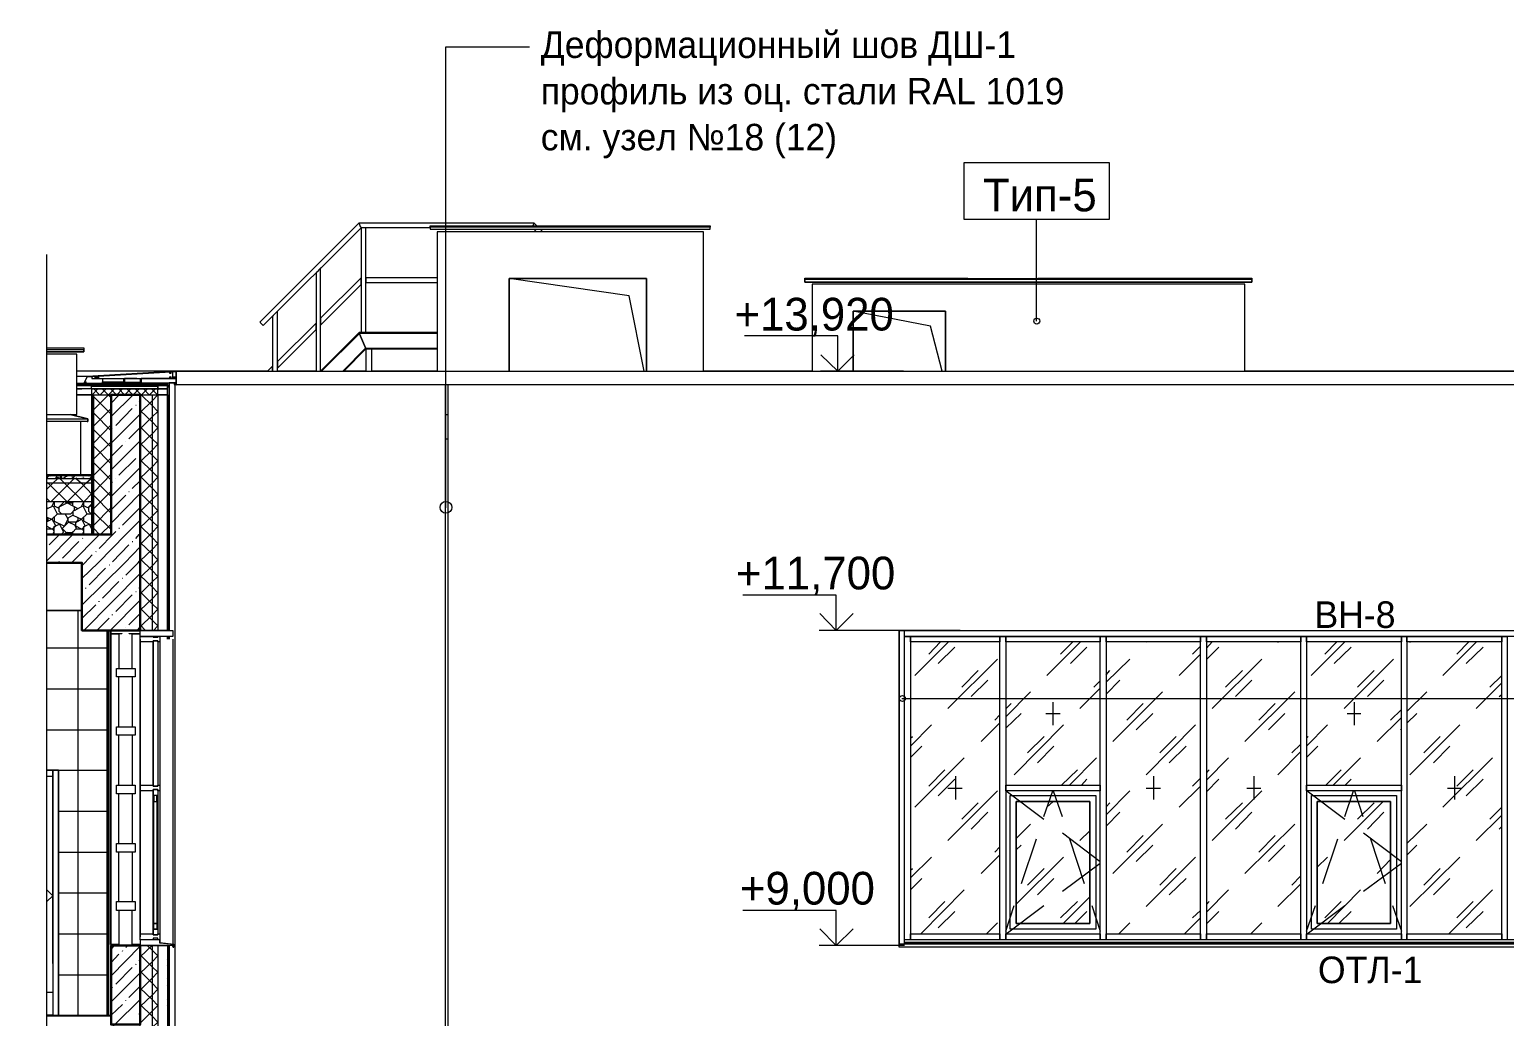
# Model space of a CAD drawing. Header units: millimetres. Extents: x 2294 to 908349, y -83289 to 219220.
# Drawn here: x 318957 to 332009, y 197 to 8930 of the extents above; entities that cross this region are included whole.
import ezdxf

# ---------------------------------------------------------------- set-up
doc = ezdxf.new("R2010")
doc.units = ezdxf.units.MM
doc.layers.add('PDF _Геометрия', color=7, linetype='Continuous')
doc.layers.add('PDF _Текст', color=7, linetype='Continuous')

msp = doc.modelspace()

# ---------------------------------------------------------------- linework, layer by layer
at = {"layer": 'PDF _Геометрия', "lineweight": 9}
for points in [[(322642.4, 4697.3), (322642.4, 8776), (323381.2, 8776)], [(322502.6, 7176), (321890.5, 7176), (321890.5, 7180.4), (321886.2, 7184.8), (321877.4, 7211), (321873, 7215.4), (321873, 7219.7), (320994.4, 6341.1), (320998.7, 6341.1), (320998.7, 6336.7), (321003.1, 6332.3), (321020.6, 6314.8)], [(321003.1, 6332.3), (321020.6, 6314.8), (321025, 6310.5), (321890.5, 7176), (321890.5, 7180.4), (321886.2, 7184.8), (321877.4, 7211), (321873, 7215.4), (321873, 7219.7), (323420.6, 7219.7), (323446.8, 7193.5)], [(322502.6, 7180.4), (322502.6, 7162.9), (324981.2, 7162.9), (324981.2, 7180.4)], [(327866.5, 6349.8), (327866.5, 7250.3)], [(321934.2, 6249.3), (321934.2, 7176), (321929.9, 7176), (321925.5, 7176), (321899.3, 7176), (321894.9, 7176), (321890.5, 7176), (321890.5, 6249.3)], [(332098.2, 5908.3), (329711.3, 5908.3), (329711.3, 6677.7), (325881.8, 6677.7), (325881.8, 5908.3), (324920, 5908.3), (324920, 7141.1), (322563.8, 7141.1), (322563.8, 5908.3), (321986.7, 5908.3), (321986.7, 6100.6), (321982.3, 6100.6), (321978, 6100.6), (321943, 6100.6)], [(322502.6, 7171.7), (322502.6, 7162.9), (324981.2, 7162.9), (324981.2, 7171.7)], [(323420.6, 7162.9), (323442.4, 7141.1)], [(323499.3, 7141.1), (323477.4, 7162.9)], [(319110.2, -9685.1), (319110.2, -1527.8), (318957.2, -1449.1), (319267.6, -1296.1), (319110.2, -1217.4), (319110.2, 6940)], [(322563.8, 6240.5), (321877.4, 6240.5), (321877.4, 6244.9), (321873, 6244.9), (321873, 6249.3), (321532.1, 5908.3), (321532.1, 6817.6), (321527.7, 6817.6), (321527.7, 6813.2), (321523.3, 6808.8), (321501.5, 6787), (321497.1, 6782.6), (321492.7, 6778.2), (321492.7, 5908.3), (321151.7, 5908.3), (321151.7, 6437.2), (321147.4, 6432.9), (321143, 6428.5), (321116.8, 6402.3), (321112.4, 6397.9), (321108, 6393.5), (321108, 5908.3), (321108, 5938.9), (321108, 5943.2), (321108, 5947.6), (321108, 5952), (321064.3, 5908.3), (319376.9, 5908.3)], [(322563.8, 6734.5), (321934.2, 6734.5), (321934.2, 6730.1), (321934.2, 6725.8), (321934.2, 6699.5), (321934.2, 6695.2), (321934.2, 6690.8), (322563.8, 6690.8)], [(324395.4, 5908.3), (324264.3, 6572.7), (323202, 6725.8)], [(329772.5, 6717), (329772.5, 6695.2), (325816.2, 6695.2), (325816.2, 6717)], [(325816.2, 6708.3), (325816.2, 6695.2), (329772.5, 6695.2), (329772.5, 6708.3)], [(327258.8, 6725.8), (327879.6, 6725.8)], [(327031.5, 5908.3), (326931, 6306.1), (326244.6, 6437.2)], [(321733.2, 5908.3), (321728.8, 5908.3), (321929.9, 6109.4), (321929.9, 6113.7), (321877.4, 6236.1), (321877.4, 6240.5), (321540.8, 5908.3), (321536.4, 5908.3)], [(322563.8, 6249.3), (321873, 6249.3), (321873, 6244.9), (321877.4, 6244.9), (321877.4, 6240.5), (321877.4, 6236.1), (321929.9, 6113.7), (321929.9, 6109.4), (321934.2, 6105), (322563.8, 6105)], [(321873, 6249.3), (322563.8, 6249.3), (321873, 6249.3)], [(321925.5, 6249.3), (321899.3, 6249.3)], [(326690.5, 5908.3), (326555, 5908.3), (326109.1, 5908.3), (326109.1, 6218.7), (325282.9, 6218.7)], [(319110.2, 6113.7), (319438.1, 6113.7), (319438.1, 6096.2), (319110.2, 6096.2)], [(319438.1, 6096.2), (319438.1, 6078.8), (319110.2, 6078.8), (319438.1, 6078.8), (319438.1, 6091.9)], [(319110.2, 5523.6), (319376.9, 5523.6), (319376.9, 6056.9), (319110.2, 6056.9)], [(321978, 6100.6), (321943, 6100.6), (321938.6, 6100.6), (321934.2, 6100.6), (321934.2, 5908.3), (321737.5, 5908.3), (321934.2, 6105), (321929.9, 6105), (321929.9, 6109.4), (322563.8, 6109.4)], [(321934.2, 6105), (321934.2, 6105)], [(319604.2, 5868.9), (320225, 5903.9), (320255.6, 5908.3), (372229.2, 5908.3), (372229.2, 5785.9), (320255.6, 5785.9), (320255.6, 5908.3)], [(320225, 5903.9), (320255.6, 5903.9), (320255.6, 5785.9), (320238.1, 5794.6), (320255.6, 5794.6)], [(326266.5, 5908.3), (325956.1, 5908.3)], [(319468.7, 5860.2), (319376.9, 5860.2)], [(319451.2, 5799), (319376.9, 5799)], [(319376.9, 5794.6), (320176.9, 5794.6), (319604.2, 5794.6)], [(320176.9, 5790.2), (319376.9, 5790.2)], [(320176.9, 5785.9), (319376.9, 5785.9)], [(320093.8, 5772.7), (320093.8, 5777.1), (320093.8, 5781.5), (320093.8, 5750.9), (319503.7, 5750.9), (319376.9, 5750.9), (319420.6, 5750.9)], [(319376.9, 5781.5), (320176.9, 5781.5), (320093.8, 5781.5), (319503.7, 5781.5), (319503.7, 5777.1), (319503.7, 5772.7), (319503.7, 5750.9)], [(319512.4, 5698.4), (319512.4, 4461.3), (319508, 4461.3), (319508, 5698.4), (319376.9, 5698.4), (319508, 5698.4), (320093.8, 5698.4), (320093.8, 5750.9), (320093.8, 5742.1)], [(319604.2, 5807.7), (319604.2, 5794.6), (319604.2, 5799), (319455.6, 5799)], [(319508, 5860.2), (319486.2, 5860.2)], [(320093.8, 5777.1), (319503.7, 5777.1)], [(319508, 5698.4), (319508, 5750.9), (320093.8, 5750.9), (320176.9, 5750.9), (320093.8, 5750.9), (320093.8, 5772.7), (319503.7, 5772.7)], [(319604.2, 5842.7), (319604.2, 5799)], [(319792.2, 5807.7), (319604.2, 5807.7), (319604.2, 5812.1), (319792.2, 5812.1)], [(320225, 5842.7), (320255.6, 5842.7), (319945.2, 5842.7), (319945.2, 5803.4), (319792.2, 5803.4), (319792.2, 5842.7)], [(319905.8, 5842.7), (319796.5, 5842.7), (319796.5, 5807.7)], [(319940.8, 5807.7), (319796.5, 5807.7), (319940.8, 5807.7)], [(319940.8, 5807.7), (319940.8, 5842.7)], [(319945.2, 5803.4), (320194.4, 5803.4), (320194.4, 3613.2), (320194.4, 5803.4), (320246.8, 5803.4), (320246.8, 5794.6)], [(320255.6, 5803.4), (320194.4, 5803.4)], [(320198.7, 5855.8), (320207.5, 5855.8)], [(320225, 5855.8), (320255.6, 5855.8)], [(357304.7, 5785.9), (357304.7, -8417.4), (372238, -8417.4), (372238, 5785.9), (372238, -8417.4), (372259.8, -8417.4), (320225, -8417.4), (322638.1, -8417.4), (322638.1, 5785.9)], [(320255.6, 5785.9), (320238.1, 5790.2)], [(320246.8, -8469.8), (320246.8, 5790.2)], [(322659.9, 5785.9), (322659.9, -8417.4), (357282.8, -8417.4), (357282.8, 5785.9)], [(319508, 4461.3), (319508, 5698.4), (319512.4, 5698.4), (319525.5, 5698.4), (319678.5, 5698.4), (319678.5, 4461.3), (319525.5, 4461.3), (319512.4, 4461.3)], [(319525.5, 4461.3), (319525.5, 5698.4)], [(320225, 832.9), (320225, 824.1), (319936.4, 824.1), (319678.5, 824.1), (319678.5, 3613.2), (319936.4, 3613.2), (319936.4, 5698.4), (320041.4, 5698.4), (320093.8, 5698.4), (320176.9, 5698.4), (320176.9, 3613.2), (320093.8, 3613.2), (320041.4, 3613.2), (319936.4, 3613.2)], [(320041.4, 5698.4), (320041.4, 3613.2)], [(320176.9, 5698.4), (320093.8, 5698.4), (320093.8, 3613.2)], [(319468.7, 5462.4), (319473.1, 5462.4), (319473.1, 5484.2), (319315.7, 5523.6), (319473.1, 5484.2), (319473.1, 5462.4), (319110.2, 5462.4)], [(319110.2, 5484.2), (319473.1, 5484.2)], [(322638.1, 5523.6), (322659.9, 5523.6)], [(319411.8, 4990.2), (319411.8, 5462.4)], [(322638.1, 5309.4), (322659.9, 5309.4)], [(319110.2, 4461.3), (319512.4, 4461.3), (319512.4, 4749.8), (319512.4, 4915.9), (319512.4, 4955.3), (319512.4, 4981.5), (319512.4, 4985.9), (319512.4, 4990.2), (319110.2, 4990.2)], [(319508, 4461.3), (319508, 4461.3)], [(319385.6, 3788.1), (319110.2, 3788.1), (319420.6, 3788.1), (319420.6, 4212.1), (319420.6, 3788.1), (319385.6, 3788.1), (319385.6, 207.7)], [(327193.3, 3613.2), (326485.1, 3613.2), (326096, 3613.2), (326096, 3923.6), (325269.8, 3923.6)], [(319643.5, 3613.2), (319643.5, 824.1), (319643.5, 207.7), (319643.5, 3613.2), (319656.7, 3613.2), (319656.7, 824.1), (319656.7, 207.7), (319652.3, 207.7), (319643.5, 207.7)], [(319678.5, 3587), (319674.1, 3587), (319774.7, 3587), (319774.7, 3582.6), (319674.1, 3582.6), (319674.1, 3587), (319674.1, 3613.2)], [(319748.5, 1134.5), (319748.5, 832.9), (319674.1, 832.9), (319674.1, 3582.6), (319748.5, 3582.6), (319748.5, 3276.6)], [(319866.5, 3276.6), (319866.5, 3582.6), (319936.4, 3582.6), (319840.3, 3582.6), (319840.3, 3587), (319936.4, 3587)], [(320111.3, 3534.5), (320111.3, 2218.7), (320111.3, 876.6), (320093.8, 876.6), (320050.1, 876.6), (319936.4, 876.6), (319936.4, 2218.7), (319936.4, 3534.5), (319936.4, 2218.7), (319936.4, 902.8)], [(320194.4, 3560.7), (320194.4, 3534.5)], [(320225, 3534.5), (320225, 2218.7), (320225, 902.8), (320225, 837.2)], [(326253.4, 3613.2), (325943, 3613.2)], [(326699.3, 837.2), (326699.3, 902.8), (326699.3, 2218.7), (326699.3, 3560.7), (326751.7, 3560.7), (326751.7, 2218.7), (326751.7, 876.6), (326699.3, 876.6), (326699.3, 2218.7), (326699.3, 3534.5), (326699.3, 3613.2), (326651.2, 3613.2), (326651.2, 3534.5), (326651.2, 2218.7), (326651.2, 902.8), (326651.2, 824.1)], [(326651.2, 832.9), (326651.2, 3613.2), (334703.6, 3613.2), (334703.6, 832.9)], [(320050.1, 3512.6), (320050.1, 2244.9)], [(320093.8, 3512.6), (320093.8, 2244.9)], [(326791.1, 3215.4), (327088.3, 3512.6)], [(326913.5, 3403.4), (327018.4, 3512.6)], [(326996.5, 3320.3), (327145.2, 3464.6)], [(327669.8, 3508.3), (327669.8, 3512.6)], [(327958.3, 3215.4), (328255.5, 3512.6)], [(328080.7, 3403.4), (328190, 3512.6)], [(328168.1, 3320.3), (328312.4, 3464.6)], [(328837, 3508.3), (328841.3, 3512.6)], [(329129.9, 3215.4), (329317.8, 3403.4)], [(329247.9, 3403.4), (329317.8, 3473.3)], [(329370.3, 3455.8), (329422.8, 3512.6)], [(329370.3, 3355.3), (329479.6, 3464.6)], [(330004.2, 3508.3), (330008.5, 3512.6)], [(330297.1, 3215.4), (330594.3, 3512.6)], [(330419.5, 3403.4), (330524.4, 3512.6)], [(330502.5, 3320.3), (330651.2, 3464.6)], [(331171.4, 3508.3), (331175.8, 3512.6)], [(331464.3, 3215.4), (331761.5, 3512.6)], [(331586.7, 3403.4), (331691.6, 3512.6)], [(331669.7, 3320.3), (331818.4, 3464.6)], [(327084, 2922.5), (327521.1, 3359.6)], [(328482.9, 3154.2), (328692.7, 3359.6)], [(329422.8, 2922.5), (329859.9, 3359.6)], [(330590, 2922.5), (331027.1, 3359.6)], [(319748.5, 2760.7), (319748.5, 3202.3)], [(319866.5, 3202.3), (319866.5, 2760.7)], [(327206.4, 3110.5), (327350.6, 3259.1)], [(327289.4, 3027.4), (327438.1, 3171.7)], [(328373.6, 3110.5), (328430.4, 3167.3)], [(328482.9, 3219.8), (328517.8, 3259.1)], [(328482.9, 3049.3), (328605.3, 3171.7)], [(329540.8, 3110.5), (329689.4, 3259.1)], [(329628.2, 3027.4), (329772.5, 3171.7)], [(330708, 3110.5), (330856.6, 3259.1)], [(330795.4, 3027.4), (330939.7, 3171.7)], [(331757.2, 2922.5), (331984.5, 3149.8)], [(331879.6, 3110.5), (331984.5, 3215.4)], [(326677.4, 3009.9), (334834.8, 3009.9)], [(327595.4, 2848.2), (327814, 3071.1)], [(328251.2, 2922.5), (328430.4, 3101.7)], [(328544.1, 2629.6), (328981.2, 3071.1)], [(329711.3, 2629.6), (330152.8, 3071.1)], [(331145.2, 2896.3), (331320, 3071.1)], [(331962.6, 3027.4), (331984.5, 3044.9)], [(327595.4, 2918.1), (327643.5, 2966.2)], [(327595.4, 2747.6), (327731, 2878.8)], [(327949.5, 2878.8), (328076.3, 2878.8)], [(328010.7, 2979.3), (328010.7, 2773.8)], [(328666.5, 2817.6), (328810.7, 2966.2)], [(328749.5, 2734.5), (328898.2, 2878.8)], [(329833.7, 2817.6), (329977.9, 2966.2)], [(329921.1, 2734.5), (330065.4, 2878.8)], [(330616.2, 2878.8), (330738.6, 2878.8)], [(330677.4, 2979.3), (330677.4, 2773.8)], [(331000.9, 2817.6), (331097.1, 2913.7)], [(331145.2, 2791.3), (331232.6, 2878.8)], [(326751.7, 2590.2), (326939.7, 2778.2)], [(327376.9, 2629.6), (327543, 2795.7)], [(327499.3, 2817.6), (327543, 2865.7)], [(327669.8, 2336.7), (328106.9, 2778.2)], [(328837, 2336.7), (329274.1, 2778.2)], [(330257.7, 2590.2), (330441.3, 2778.2)], [(330882.9, 2629.6), (331097.1, 2843.8)], [(331088.3, 2734.5), (331097.1, 2743.2)], [(331171.4, 2336.7), (331612.9, 2778.2)], [(319748.5, 2244.9), (319748.5, 2686.4)], [(319866.5, 2686.4), (319866.5, 2244.9)], [(326751.7, 2660.2), (326769.2, 2673.3)], [(327787.8, 2529), (327936.4, 2673.3)], [(328959.4, 2529), (329103.6, 2673.3)], [(330257.7, 2660.2), (330270.8, 2673.3)], [(331293.8, 2529), (331438, 2673.3)], [(326751.7, 2489.7), (326852.3, 2590.2)], [(326791.1, 2048.2), (327228.2, 2485.3)], [(327875.2, 2441.6), (328019.5, 2590.2)], [(328159.4, 2244.9), (328399.8, 2485.3)], [(329042.4, 2441.6), (329191.1, 2590.2)], [(329370.3, 2288.6), (329567, 2485.3)], [(330004.2, 2336.7), (330205.3, 2542.2)], [(330126.6, 2529), (330205.3, 2607.7)], [(330257.7, 2489.7), (330358.3, 2590.2)], [(330493.8, 2244.9), (330734.2, 2485.3)], [(331381.2, 2441.6), (331525.5, 2590.2)], [(331464.3, 2048.2), (331901.4, 2485.3)], [(319162.7, 666.8), (319162.7, 2323.6), (319162.7, 2376), (319110.2, 2376), (319215.1, 2376), (319215.1, 207.7), (319215.1, 2376), (319162.7, 2376), (319162.7, 207.7)], [(326913.5, 2236.1), (327057.7, 2380.4)], [(328089.4, 2244.9), (328229.3, 2380.4)], [(329370.3, 2354.2), (329396.5, 2380.4)], [(330428.2, 2244.9), (330563.7, 2380.4)], [(331586.7, 2236.1), (331730.9, 2380.4)], [(319110.2, 2323.6), (319162.7, 2323.6)], [(326996.5, 2148.7), (327145.2, 2297.3)], [(327149.5, 2323.6), (327149.5, 2118.1)], [(328264.3, 2244.9), (328312.4, 2297.3)], [(328902.5, 2323.6), (328902.5, 2118.1)], [(329129.9, 2048.2), (329317.8, 2236.1)], [(329247.9, 2236.1), (329317.8, 2306.1)], [(329370.3, 2183.7), (329479.6, 2297.3)], [(329790, 2323.6), (329790, 2118.1)], [(330598.7, 2244.9), (330651.2, 2297.3)], [(331564.8, 2323.6), (331564.8, 2118.1)], [(331669.7, 2148.7), (331818.4, 2297.3)], [(319748.5, 1729), (319748.5, 2166.2)], [(319866.5, 2166.2), (319866.5, 1729)], [(320050.1, 2192.4), (320050.1, 929)], [(320085.1, 2153.1), (320093.8, 2153.1), (320050.1, 2153.1), (320058.8, 2153.1)], [(320093.8, 2192.4), (320093.8, 929)], [(327084, 2218.7), (327210.7, 2218.7)], [(327084, 1755.3), (327521.1, 2192.4)], [(327599.8, 2192.4), (327932, 1943.3)], [(327932, 1965.1), (328010.7, 2192.4)], [(327958.3, 2048.2), (328015.1, 2100.6)], [(328015.1, 2192.4), (328093.8, 1965.1)], [(328482.9, 1982.6), (328692.7, 2192.4)], [(328837, 2218.7), (328963.7, 2218.7)], [(329422.8, 1755.3), (329859.9, 2192.4)], [(329728.8, 2218.7), (329851.2, 2218.7)], [(330262.1, 2192.4), (330594.3, 1943.3)], [(330590, 1755.3), (330935.3, 2100.6)], [(330594.3, 1965.1), (330673, 2192.4)], [(330681.8, 2192.4), (330756.1, 1965.1)], [(331503.6, 2218.7), (331626, 2218.7)], [(327206.4, 1943.3), (327350.6, 2087.5)], [(327289.4, 1855.8), (327438.1, 2004.5)], [(328482.9, 2052.5), (328517.8, 2087.5)], [(328482.9, 1882), (328605.3, 2004.5)], [(329540.8, 1943.3), (329689.4, 2087.5)], [(329628.2, 1855.8), (329772.5, 2004.5)], [(330708, 1943.3), (330856.6, 2087.5)], [(330795.4, 1855.8), (330939.7, 2004.5)], [(331757.2, 1755.3), (331984.5, 1978.2)], [(331879.6, 1943.3), (331984.5, 2048.2)], [(327687.2, 1772.8), (327814, 1899.5)], [(328251.2, 1755.3), (328338.6, 1838.3)], [(328544.1, 1462.4), (328981.2, 1899.5)], [(329711.3, 1462.4), (330152.8, 1899.5)], [(331145.2, 1729), (331320, 1899.5)], [(331962.6, 1855.8), (331984.5, 1877.7)], [(327499.3, 1650.4), (327543, 1698.4)], [(327687.2, 1672.2), (327731, 1711.6)], [(327735.3, 1374.9), (327866.5, 1768.4)], [(328098.2, 1820.8), (328430.4, 1567.3)], [(328159.4, 1768.4), (328290.5, 1374.9)], [(328666.5, 1650.4), (328810.7, 1799)], [(328749.5, 1567.3), (328898.2, 1711.6)], [(329833.7, 1650.4), (329977.9, 1799)], [(329921.1, 1567.3), (330065.4, 1711.6)], [(330402, 1374.9), (330533.1, 1768.4)], [(330760.5, 1820.8), (331097.1, 1567.3)], [(330821.7, 1768.4), (330952.8, 1374.9)], [(331145.2, 1624.1), (331232.6, 1711.6)], [(319748.5, 1213.2), (319748.5, 1650.4)], [(319866.5, 1650.4), (319866.5, 1213.2)], [(326751.7, 1423), (326939.7, 1606.6)], [(327376.9, 1462.4), (327543, 1628.5)], [(327687.2, 1191.3), (328106.9, 1606.6)], [(328837, 1169.5), (329274.1, 1606.6)], [(330349.5, 1519.2), (330441.3, 1606.6)], [(330882.9, 1462.4), (331000.9, 1584.8)], [(331171.4, 1169.5), (331612.9, 1606.6)], [(326751.7, 1493), (326769.2, 1506.1)], [(327787.8, 1357.5), (327936.4, 1506.1)], [(328098.2, 1305), (328430.4, 1554.2)], [(328959.4, 1357.5), (329103.6, 1506.1)], [(330126.6, 1357.5), (330205.3, 1440.5)], [(330760.5, 1305), (331097.1, 1554.2)], [(331293.8, 1357.5), (331438, 1506.1)], [(319110.2, 1318.1), (319162.7, 1265.7), (319110.2, 1213.2)], [(326751.7, 1318.1), (326852.3, 1418.7)], [(326843.5, 929), (327228.2, 1318.1)], [(327875.2, 1274.4), (328019.5, 1418.7)], [(329042.4, 1274.4), (329191.1, 1418.7)], [(329370.3, 1121.4), (329567, 1318.1)], [(330004.2, 1169.5), (330205.3, 1370.6)], [(330349.5, 1414.3), (330358.3, 1418.7)], [(330441.3, 1020.8), (330734.2, 1318.1)], [(331381.2, 1274.4), (331525.5, 1418.7)], [(331516.7, 929), (331901.4, 1318.1)], [(326913.5, 1068.9), (327057.7, 1213.2)], [(327595.4, 950.9), (327669.8, 1178.2)], [(327599.8, 929), (327932, 1178.2)], [(328080.7, 1068.9), (328229.3, 1213.2)], [(328102.5, 1020.8), (328338.6, 1256.9)], [(328356.1, 1178.2), (328430.4, 950.9)], [(329370.3, 1187), (329396.5, 1213.2)], [(330257.7, 950.9), (330336.4, 1178.2)], [(330262.1, 929), (330594.3, 1178.2)], [(330419.5, 1068.9), (330563.7, 1213.2)], [(331018.4, 1178.2), (331097.1, 950.9)], [(331586.7, 1068.9), (331730.9, 1213.2)], [(319936.4, 832.9), (319866.5, 832.9), (319866.5, 1134.5)], [(326699.3, 824.1), (326485.1, 824.1), (326096, 824.1), (326096, 1134.5), (325269.8, 1134.5)], [(326996.5, 981.5), (327145.2, 1125.8)], [(328207.5, 1020.8), (328312.4, 1125.8)], [(329177.9, 929), (329317.8, 1068.9)], [(329247.9, 1068.9), (329317.8, 1134.5)], [(329370.3, 1016.5), (329479.6, 1125.8)], [(330541.9, 1020.8), (330651.2, 1125.8)], [(331669.7, 981.5), (331818.4, 1125.8)], [(320058.8, 968.4), (320050.1, 968.4), (320093.8, 968.4), (320085.1, 968.4)], [(327424.9, 929), (327521.1, 1025.2)], [(328596.5, 929), (328692.7, 1025.2)], [(329763.7, 929), (329859.9, 1025.2)], [(319652.3, 824.1), (319643.5, 824.1), (319656.7, 824.1), (319652.3, 824.1), (319652.3, 207.7)], [(319936.4, -8054.5), (319936.4, -5060), (319936.4, -3512.5), (319678.5, -3512.5), (319678.5, -723.4), (319936.4, -723.4), (319936.4, 824.1), (320041.4, 824.1), (320093.8, 824.1), (320176.9, 824.1), (320176.9, -723.4), (320194.4, -723.4), (320194.4, 824.1), (320176.9, 824.1), (320176.9, -723.4), (320093.8, -723.4), (320041.4, -723.4), (319936.4, -723.4)], [(319936.4, 876.6), (319936.4, 824.1)], [(320041.4, 824.1), (320041.4, -723.4)], [(320093.8, 824.1), (320093.8, -723.4)], [(326253.4, 824.1), (325943, 824.1)], [(334703.6, 841.6), (334703.6, 837.2), (326651.2, 837.2), (326651.2, 841.6)], [(334703.6, 837.2), (334703.6, 811), (326651.2, 811), (326651.2, 837.2)], [(326651.2, 811), (326651.2, 819.8)], [(334651.2, 876.6), (326699.3, 876.6)], [(334651.2, 850.4), (326699.3, 850.4), (334651.2, 850.4)], [(334651.2, 850.4), (326699.3, 850.4)], [(319110.2, 413.2), (319162.7, 413.2), (319162.7, 207.7), (319110.2, 207.7), (319162.7, 207.7), (319110.2, 207.7), (319678.5, 207.7), (319678.5, 199), (319678.5, 190.2), (319678.5, 129)], [(319678.5, 199), (319110.2, 199)]]:
    msp.add_lwpolyline(points, dxfattribs=at)
for points in [[(327228.2, 7753.1), (328509.1, 7753.1), (328509.1, 7250.3), (327228.2, 7250.3)], [(324981.2, 7180.4), (322502.6, 7180.4), (322502.6, 7193.5), (324981.2, 7193.5)], [(323420.6, 7219.7), (323420.6, 7215.4), (323420.6, 7211), (323411.8, 7193.5), (323420.6, 7211), (323420.6, 7215.4)], [(321890.5, 6673.3), (321890.5, 6677.7), (321890.5, 6682), (321890.5, 6686.4), (321890.5, 6721.4), (321890.5, 6725.8), (321890.5, 6730.1), (321890.5, 6734.5), (321532.1, 6376), (321532.1, 6371.7), (321532.1, 6367.3), (321532.1, 6362.9), (321532.1, 6327.9), (321532.1, 6323.6), (321532.1, 6319.2), (321532.1, 6314.8)], [(323202, 6725.8), (323202, 5908.3), (323202, 6725.8), (324417.3, 6725.8), (324417.3, 5908.3), (324417.3, 6725.8)], [(325816.2, 6717), (325816.2, 6730.1), (327258.8, 6730.1), (327258.8, 6725.8), (327879.6, 6725.8), (327879.6, 6730.1), (329772.5, 6730.1), (329772.5, 6717)], [(326244.6, 6437.2), (326244.6, 5908.3), (326244.6, 6437.2), (327062.1, 6437.2), (327062.1, 5908.3), (327062.1, 6437.2)], [(321492.7, 6275.5), (321492.7, 6279.9), (321492.7, 6284.2), (321492.7, 6288.6), (321492.7, 6323.6), (321492.7, 6327.9), (321492.7, 6332.3), (321151.7, 5991.3), (321151.7, 5987), (321151.7, 5982.6), (321151.7, 5947.6), (321151.7, 5943.2), (321151.7, 5938.9), (321151.7, 5934.5)], [(319508, 5860.2), (319508, 5842.7), (320225, 5842.7), (320225, 5903.9)], [(320198.7, 5890.8), (320198.7, 5895.2), (320203.1, 5895.2), (320207.5, 5895.2), (320207.5, 5890.8), (320207.5, 5886.4), (320203.1, 5886.4), (320198.7, 5886.4)], [(319538.6, 5851.4), (319538.6, 5855.8), (319543, 5855.8), (319547.4, 5855.8), (319547.4, 5851.4), (319551.7, 5851.4), (319547.4, 5851.4), (319547.4, 5847.1), (319543, 5847.1), (319538.6, 5847.1)], [(319560.5, 5851.4), (319560.5, 5855.8), (319564.9, 5855.8), (319569.2, 5855.8), (319569.2, 5851.4), (319569.2, 5847.1), (319564.9, 5847.1), (319560.5, 5847.1)], [(320176.9, 3613.2), (320176.9, 5803.4), (320194.4, 5803.4), (320194.4, 3613.2)], [(320198.7, 5851.4), (320198.7, 5855.8), (320203.1, 5855.8), (320203.1, 5860.2), (320207.5, 5855.8), (320207.5, 5851.4), (320207.5, 5847.1), (320203.1, 5847.1)], [(320176.9, 3534.5), (320176.9, 3560.7)], [(320194.4, 3534.5), (320194.4, 3560.7)], [(326699.3, 3613.2), (326725.5, 3613.2), (327569.2, 3613.2), (328456.6, 3613.2), (329344.1, 3613.2), (330231.5, 3613.2), (331118.9, 3613.2), (332010.7, 3613.2), (332898.2, 3613.2), (333785.6, 3613.2), (334624.9, 3613.2), (334651.2, 3613.2), (334651.2, 3560.7), (334624.9, 3560.7), (333785.6, 3560.7), (332898.2, 3560.7), (332010.7, 3560.7), (331118.9, 3560.7), (330231.5, 3560.7), (329344.1, 3560.7), (328456.6, 3560.7), (327569.2, 3560.7), (326725.5, 3560.7), (326699.3, 3560.7)], [(327543, 3512.6), (326751.7, 3512.6), (326751.7, 3560.7), (327543, 3560.7)], [(327543, 2218.7), (327543, 3560.7), (327595.4, 3560.7), (327595.4, 2218.7), (327595.4, 876.6), (327543, 876.6)], [(328430.4, 3512.6), (327595.4, 3512.6), (327595.4, 3560.7), (328430.4, 3560.7)], [(328430.4, 2218.7), (328430.4, 3560.7), (328482.9, 3560.7), (328482.9, 2218.7), (328482.9, 876.6), (328430.4, 876.6)], [(329317.8, 3512.6), (328482.9, 3512.6), (328482.9, 3560.7), (329317.8, 3560.7)], [(329317.8, 2218.7), (329317.8, 3560.7), (329370.3, 3560.7), (329370.3, 2218.7), (329370.3, 876.6), (329317.8, 876.6)], [(330205.3, 3512.6), (329370.3, 3512.6), (329370.3, 3560.7), (330205.3, 3560.7)], [(330205.3, 2218.7), (330205.3, 3560.7), (330257.7, 3560.7), (330257.7, 2218.7), (330257.7, 876.6), (330205.3, 876.6)], [(331097.1, 3512.6), (330257.7, 3512.6), (330257.7, 3560.7), (331097.1, 3560.7)], [(331097.1, 2218.7), (331097.1, 3560.7), (331145.2, 3560.7), (331145.2, 2218.7), (331145.2, 876.6), (331097.1, 876.6)], [(331984.5, 3512.6), (331145.2, 3512.6), (331145.2, 3560.7), (331984.5, 3560.7)], [(331984.5, 2218.7), (331984.5, 3560.7), (332032.6, 3560.7), (332032.6, 2218.7), (332032.6, 876.6), (331984.5, 876.6)], [(320093.8, 3521.4), (320093.8, 2236.1), (320050.1, 2236.1), (320050.1, 3521.4)], [(319892.7, 3202.3), (319726.6, 3202.3), (319726.6, 3276.6), (319892.7, 3276.6)], [(319936.4, 3058), (319936.4, 1960.7)], [(319892.7, 2686.4), (319726.6, 2686.4), (319726.6, 2760.7), (319892.7, 2760.7)], [(319892.7, 2166.2), (319726.6, 2166.2), (319726.6, 2244.9), (319892.7, 2244.9)], [(328430.4, 2192.4), (327595.4, 2192.4), (327595.4, 2244.9), (328430.4, 2244.9)], [(331097.1, 2192.4), (330257.7, 2192.4), (330257.7, 2244.9), (331097.1, 2244.9)], [(320093.8, 968.4), (320093.8, 920.3), (320050.1, 920.3), (320050.1, 968.4), (320050.1, 2153.1), (320050.1, 2205.5), (320093.8, 2205.5), (320093.8, 2153.1)], [(320085.1, 2100.6), (320085.1, 1020.8), (320058.8, 1020.8), (320058.8, 2100.6)], [(327634.8, 2153.1), (328391.1, 2153.1), (328391.1, 968.4), (327634.8, 968.4)], [(328391.1, 2153.1), (328391.1, 968.4), (327634.8, 968.4), (327634.8, 2153.1)], [(328338.6, 2100.6), (327687.2, 2100.6), (327687.2, 1020.8), (328338.6, 1020.8)], [(327687.2, 1020.8), (327687.2, 2100.6), (328338.6, 2100.6), (328338.6, 1020.8)], [(330301.4, 2153.1), (331053.4, 2153.1), (331053.4, 968.4), (330301.4, 968.4)], [(331053.4, 2153.1), (331053.4, 968.4), (330301.4, 968.4), (330301.4, 2153.1)], [(331000.9, 2100.6), (330349.5, 2100.6), (330349.5, 1020.8), (331000.9, 1020.8)], [(330349.5, 1020.8), (330349.5, 2100.6), (331000.9, 2100.6), (331000.9, 1020.8)], [(319892.7, 1650.4), (319726.6, 1650.4), (319726.6, 1729), (319892.7, 1729)], [(319892.7, 1134.5), (319726.6, 1134.5), (319726.6, 1213.2), (319892.7, 1213.2)], [(327543, 876.6), (326751.7, 876.6), (326751.7, 929), (327543, 929)], [(328430.4, 876.6), (327595.4, 876.6), (327595.4, 929), (328430.4, 929)], [(329317.8, 876.6), (328482.9, 876.6), (328482.9, 929), (329317.8, 929)], [(330205.3, 876.6), (329370.3, 876.6), (329370.3, 929), (330205.3, 929)], [(331097.1, 876.6), (330257.7, 876.6), (330257.7, 929), (331097.1, 929)], [(331984.5, 876.6), (331145.2, 876.6), (331145.2, 929), (331984.5, 929)], [(320111.3, 876.6), (320111.3, 850.4), (320111.3, 846), (320111.3, 850.4)], [(320111.3, 846), (320111.3, 850.4), (320233.7, 837.2), (320233.7, 811), (320233.7, 832.9)], [(320194.4, -723.4), (320194.4, 824.1)], [(320225, 819.8), (320229.3, 811), (320233.7, 811), (320229.3, 811), (320225, 815.4)]]:
    msp.add_lwpolyline(points, close=True, dxfattribs=at)
at = {"layer": 'PDF _Геометрия', "lineweight": 18}
for points in [[(326253.4, 6052.5), (326109.1, 5908.3), (325960.5, 6052.5)], [(326244.6, 3761.8), (326096, 3613.2), (325951.7, 3761.8)], [(326244.6, 972.8), (326096, 824.1), (325951.7, 972.8)]]:
    msp.add_lwpolyline(points, dxfattribs=at)
at = {"layer": 'PDF _Геометрия', "lineweight": 20}
for points in [[(319451.2, 5794.6), (319459.9, 5807.7), (319459.9, 5812.1), (319451.2, 5794.6), (319438.1, 5799), (319468.7, 5855.8), (320255.6, 5903.9), (320255.6, 5785.9), (320238.1, 5794.6), (320238.1, 5790.2), (320255.6, 5785.9), (320255.6, 5908.3), (319468.7, 5860.2), (319438.1, 5799)], [(319945.2, 5803.4), (319792.2, 5803.4), (319792.2, 5842.7), (319796.5, 5842.7), (319796.5, 5807.7), (319940.8, 5807.7), (319940.8, 5842.7), (319945.2, 5842.7)], [(319936.4, 3613.2), (320225, 3613.2), (320225, 3560.7), (319936.4, 3560.7)], [(320050.1, 3552), (320093.8, 3552), (320093.8, 3560.7), (320111.3, 3560.7), (320111.3, 3512.6), (320093.8, 3512.6), (320093.8, 3521.4), (320050.1, 3521.4), (320050.1, 3512.6), (319936.4, 3512.6), (319936.4, 3560.7), (320050.1, 3560.7)], [(320050.1, 2236.1), (320093.8, 2236.1), (320093.8, 2244.9), (320111.3, 2244.9), (320111.3, 2192.4), (320093.8, 2192.4), (320093.8, 2205.5), (320050.1, 2205.5), (320050.1, 2192.4), (319936.4, 2192.4), (319936.4, 2244.9), (320050.1, 2244.9)], [(320085.1, 2100.6), (320085.1, 2153.1), (320058.8, 2153.1), (320058.8, 2100.6)], [(320050.1, 920.3), (320093.8, 920.3), (320093.8, 929), (320111.3, 929), (320111.3, 876.6), (320093.8, 876.6), (320093.8, 889.7), (320050.1, 889.7), (320050.1, 876.6), (319936.4, 876.6), (319936.4, 929), (320050.1, 929)], [(320085.1, 968.4), (320058.8, 968.4), (320058.8, 1020.8), (320085.1, 1020.8)]]:
    msp.add_lwpolyline(points, close=True, dxfattribs=at)
at = {"layer": 'PDF _Геометрия', "color": 250, "lineweight": 9, "true_color": 0x1d1d1d}
for points in [[(319691.6, 5868.9), (319691.6, 5873.3)], [(319752.8, 5873.3), (319752.8, 5877.7)], [(319879.6, 5882), (319879.6, 5882)], [(319940.8, 5886.4), (319945.2, 5886.4)], [(320067.6, 5895.2), (320067.6, 5895.2)], [(320128.8, 5899.5), (320133.2, 5899.5)], [(320255.6, 5903.9), (320255.6, 5908.3)], [(319442.5, 5799), (319442.5, 5799)], [(319503.7, 5860.2), (319503.7, 5860.2)], [(319512.4, 5698.4), (319560.5, 5750.9)], [(319525.5, 5567.3), (319656.7, 5698.4), (319709.1, 5750.9)], [(319578, 5698.4), (319525.5, 5750.9)], [(319564.9, 5864.6), (319564.9, 5864.6)], [(319582.3, 5698.4), (319634.8, 5750.9)], [(319678.5, 5672.2), (319652.3, 5698.4), (319599.8, 5750.9)], [(319726.6, 5698.4), (319674.1, 5750.9)], [(319678.5, 5506.1), (319875.2, 5698.4), (319927.7, 5750.9)], [(319731, 5698.4), (319779.1, 5750.9)], [(319796.5, 5698.4), (319748.5, 5750.9)], [(319800.9, 5698.4), (319853.4, 5750.9)], [(319870.9, 5698.4), (319818.4, 5750.9)], [(319936.4, 5396.8), (320041.4, 5501.7), (320093.8, 5549.8), (320041.4, 5602.3), (319945.2, 5698.4), (319892.7, 5750.9)], [(319936.4, 5689.7), (319949.6, 5698.4), (320002, 5750.9)], [(319936.4, 5541.1), (320041.4, 5646), (320093.8, 5698.4), (320089.4, 5698.4), (320037, 5750.9)], [(320015.1, 5698.4), (319967, 5750.9)], [(320019.5, 5698.4), (320072, 5750.9)], [(320176.9, 5764), (320194.4, 5785.9)], [(320255.6, 5847.1), (320255.6, 5847.1)], [(319508, 5698.4), (319508, 5698.4)], [(319678.5, 5527.9), (319525.5, 5680.9)], [(319678.5, 5624.1), (319748.5, 5694.1)], [(319927.7, 5637.2), (319936.4, 5646)], [(320176.9, 5650.3), (320194.4, 5667.8)], [(319525.5, 5423), (319678.5, 5576)], [(319678.5, 5379.3), (319525.5, 5536.7)], [(319678.5, 5270), (319936.4, 5527.9)], [(319722.2, 5427.4), (319866.5, 5576)], [(319897.1, 5606.6), (319901.5, 5606.6)], [(319936.4, 5252.5), (320041.4, 5353.1), (320093.8, 5405.5), (320041.4, 5458), (319936.4, 5558.5)], [(320176.9, 5589.1), (320194.4, 5611)], [(320176.9, 5471.1), (320194.4, 5493)], [(319525.5, 5274.4), (319678.5, 5431.8)], [(319678.5, 5235), (319525.5, 5388.1)], [(319691.6, 5401.2), (319691.6, 5401.2)], [(319835.9, 5309.4), (319936.4, 5409.9)], [(319936.4, 5103.9), (320041.4, 5208.8), (320093.8, 5261.3), (320041.4, 5309.4), (319936.4, 5414.3)], [(320176.9, 5414.3), (320194.4, 5431.8)], [(319525.5, 5130.1), (319678.5, 5283.1)], [(319678.5, 5086.4), (319525.5, 5243.8)], [(319678.5, 5034), (319936.4, 5291.9)], [(319678.5, 5152), (319779.1, 5252.5)], [(319809.7, 5283.1), (319809.7, 5283.1)], [(319936.4, 4959.6), (320041.4, 5060.2), (320093.8, 5112.6), (320041.4, 5165.1), (319936.4, 5270)], [(320176.9, 5296.2), (320194.4, 5313.7)], [(320176.9, 5235), (320194.4, 5256.9)], [(319525.5, 4985.9), (319678.5, 5138.9)], [(319678.5, 4942.2), (319525.5, 5095.2)], [(319748.5, 4985.9), (319897.1, 5134.5)], [(319927.7, 5165.1), (319927.7, 5165.1)], [(319936.4, 4811), (320041.4, 4915.9), (320093.8, 4968.4), (320041.4, 5020.8), (319936.4, 5121.4)], [(320176.9, 5117), (320194.4, 5138.9)], [(319110.2, 4964), (319127.7, 4981.5)], [(319114.6, 4968.4), (319119, 4968.4)], [(319136.4, 4981.5), (319140.8, 4981.5)], [(319171.4, 4959.6), (319171.4, 4959.6)], [(319180.2, 4955.3), (319206.4, 4981.5)], [(319215.1, 4968.4), (319219.5, 4968.4)], [(319232.6, 4977.1), (319237, 4977.1)], [(319258.8, 4959.6), (319285.1, 4981.5)], [(319285.1, 4977.1), (319289.4, 4977.1)], [(319333.2, 4972.8), (319337.5, 4972.8)], [(319337.5, 4955.3), (319359.4, 4981.5)], [(319363.8, 4955.3), (319368.1, 4964), (319372.5, 4955.3), (319416.2, 4915.9), (319512.4, 4815.4)], [(319411.8, 4955.3), (319416.2, 4959.6)], [(319429.3, 4972.8), (319429.3, 4972.8)], [(319429.3, 4968.4), (319433.7, 4968.4)], [(319442.5, 4968.4), (319442.5, 4968.4)], [(319499.3, 4981.5), (319499.3, 4977.1), (319481.8, 4981.5), (319486.2, 4981.5)], [(319490.5, 4955.3), (319512.4, 4977.1)], [(319508, 4959.6), (319508, 4955.3)], [(319525.5, 4950.9), (319678.5, 4797.9), (319936.4, 5055.8)], [(319525.5, 4837.2), (319678.5, 4994.6)], [(319722.2, 4959.6), (319722.2, 4959.6)], [(319936.4, 4666.7), (320041.4, 4771.7), (320093.8, 4819.7), (320041.4, 4872.2), (319936.4, 4977.1)], [(320176.9, 5060.2), (320194.4, 5082)], [(320176.9, 4942.2), (320194.4, 4964)], [(319110.2, 4863.5), (319162.7, 4915.9), (319206.4, 4955.3)], [(319110.2, 4924.7), (319123.3, 4915.9), (319289.4, 4749.8), (319455.6, 4915.9), (319499.3, 4955.3)], [(319145.2, 4749.8), (319311.3, 4915.9), (319350.6, 4955.3)], [(319433.7, 4749.8), (319267.6, 4915.9), (319228.2, 4955.3)], [(319525.5, 4693), (319678.5, 4846)], [(319678.5, 4915.9), (319691.6, 4929)], [(319835.9, 4841.6), (319840.3, 4841.6)], [(319866.5, 4867.8), (319936.4, 4937.8)], [(320176.9, 4880.9), (320194.4, 4902.8)], [(319140.8, 4749.8), (319110.2, 4780.4)], [(319110.2, 4688.6), (319167, 4714.8), (319202, 4644.9)], [(319110.2, 4614.3), (319153.9, 4596.8), (319206.4, 4644.9), (319324.4, 4644.9), (319355, 4679.9), (319355, 4706.1)], [(319153.9, 4710.5), (319175.8, 4749.8), (319175.8, 4714.8), (319210.8, 4697.3), (319258.8, 4745.4), (319258.8, 4749.8)], [(319241.4, 4644.9), (319219.5, 4666.7), (319219.5, 4706.1), (319289.4, 4741.1), (319385.6, 4693)], [(319272, 4749.8), (319280.7, 4741.1), (319337.5, 4741.1), (319346.3, 4749.8)], [(319341.9, 4714.8), (319341.9, 4749.8)], [(319355, 4675.5), (319429.3, 4714.8), (319464.3, 4644.9)], [(319416.2, 4710.5), (319438.1, 4749.8)], [(319512.4, 4736.7), (319473.1, 4697.3), (319438.1, 4714.8), (319438.1, 4749.8), (319512.4, 4828.5)], [(319503.7, 4644.9), (319481.8, 4666.7), (319481.8, 4706.1), (319512.4, 4723.6)], [(319678.5, 4649.3), (319525.5, 4806.6)], [(319525.5, 4544.3), (319678.5, 4701.7)], [(319678.5, 4561.8), (319936.4, 4824.1)], [(319678.5, 4679.9), (319809.7, 4811)], [(319936.4, 4522.5), (320041.4, 4623), (320093.8, 4675.5), (320041.4, 4727.9), (319936.4, 4828.5)], [(320176.9, 4762.9), (320194.4, 4784.8)], [(320176.9, 4706.1), (320194.4, 4727.9)], [(319123.3, 4693), (319110.2, 4697.3)], [(319110.2, 4579.3), (319123.3, 4588.1), (319123.3, 4609.9)], [(319110.2, 4535.6), (319158.3, 4509.4), (319188.9, 4540), (319158.3, 4596.8), (319110.2, 4574.9)], [(319175.8, 4618.7), (319175.8, 4579.3), (319267.6, 4535.6), (319298.2, 4596.8), (319272, 4644.9)], [(319385.6, 4609.9), (319385.6, 4588.1), (319368.1, 4570.6), (319306.9, 4570.6), (319298.2, 4579.3), (319298.2, 4609.9), (319341.9, 4631.8)], [(319341.9, 4666.7), (319341.9, 4631.8), (319416.2, 4596.8), (319468.7, 4644.9), (319512.4, 4644.9)], [(319420.6, 4072.2), (319564.9, 4212.1), (319809.7, 4461.3), (319936.4, 4588.1)], [(319512.4, 4540), (319438.1, 4579.3), (319438.1, 4618.7)], [(319678.5, 4505), (319525.5, 4658)], [(319779.1, 4544.3), (319927.7, 4693)], [(319936.4, 4373.8), (320041.4, 4478.8), (320093.8, 4531.2), (320041.4, 4579.3), (319936.4, 4684.2)], [(320176.9, 4588.1), (320194.4, 4609.9)], [(319162.7, 4461.3), (319175.8, 4487.5), (319167, 4509.4), (319110.2, 4509.4)], [(319110.2, 4229.6), (319341.9, 4461.3), (319341.9, 4487.5)], [(319132.1, 4369.5), (319223.9, 4461.3)], [(319175.8, 4461.3), (319175.8, 4531.2), (319223.9, 4553.1), (319258.8, 4483.1), (319237, 4461.3)], [(319324.4, 4461.3), (319289.4, 4478.8), (319254.5, 4461.3)], [(319328.8, 4212.1), (319578, 4461.3), (319525.5, 4513.7)], [(319425, 4461.3), (319438.1, 4487.5), (319429.3, 4509.4), (319368.1, 4509.4)], [(319438.1, 4461.3), (319438.1, 4531.2), (319486.2, 4553.1), (319512.4, 4500.6)], [(319455.6, 4456.9), (319459.9, 4461.3)], [(319499.3, 4461.3), (319512.4, 4474.4)], [(319512.4, 4509.4), (319508, 4513.7), (319512.4, 4522.5)], [(319573.6, 4338.9), (319696, 4461.3), (319722.2, 4487.5)], [(319586.7, 4461.3), (319678.5, 4553.1)], [(319748.5, 4518.1), (319752.8, 4518.1)], [(319897.1, 4426.3), (319927.7, 4461.3), (319936.4, 4470)], [(319936.4, 4229.6), (320041.4, 4330.1), (320093.8, 4382.6), (320041.4, 4435), (319936.4, 4540)], [(320176.9, 4531.2), (320194.4, 4548.7)], [(319250.1, 4251.4), (319394.4, 4400.1)], [(319420.6, 3836.1), (319800.9, 4212.1), (319936.4, 4352)], [(319425, 4426.3), (319429.3, 4430.7)], [(319543, 4308.3), (319547.4, 4312.6)], [(319691.6, 4220.8), (319835.9, 4369.5)], [(319866.5, 4400.1), (319870.9, 4400.1)], [(319936.4, 4081), (320041.4, 4185.9), (320093.8, 4238.3), (320041.4, 4290.8), (319936.4, 4391.3)], [(320176.9, 4413.2), (320194.4, 4430.7)], [(320176.9, 4352), (320194.4, 4373.8)], [(319219.5, 4220.8), (319223.9, 4225.2)], [(319420.6, 4185.9), (319446.8, 4212.1), (319512.4, 4282)], [(319661, 4194.6), (319665.4, 4194.6)], [(319809.7, 4102.8), (319919, 4212.1), (319936.4, 4234)], [(319936.4, 3936.7), (320041.4, 4041.6), (320093.8, 4089.7), (320041.4, 4142.2), (319936.4, 4247.1)], [(320176.9, 4234), (320194.4, 4255.8)], [(320176.9, 4177.1), (320194.4, 4199)], [(319438.1, 3613.2), (319936.4, 4115.9)], [(319486.2, 4015.4), (319630.4, 4164)], [(319604.2, 3897.3), (319748.5, 4046)], [(319779.1, 4076.6), (319783.4, 4076.6)], [(319936.4, 3792.4), (320041.4, 3893), (320093.8, 3945.4), (320041.4, 3997.9), (319936.4, 4098.4)], [(320176.9, 4059.1), (320194.4, 4081)], [(319420.6, 3954.2), (319425, 3958.5)], [(319455.6, 3984.8), (319455.6, 3989.1)], [(319722.2, 3779.3), (319866.5, 3927.9)], [(319897.1, 3958.5), (319901.5, 3958.5)], [(319905.8, 3613.2), (319936.4, 3643.8), (320041.4, 3748.7), (320093.8, 3801.2), (320041.4, 3849.3), (319936.4, 3954.2)], [(319927.7, 3984.8), (319936.4, 3997.9)], [(320176.9, 3997.9), (320194.4, 4019.7)], [(319420.6, 3718.1), (319543, 3840.5)], [(319573.6, 3866.7), (319573.6, 3871.1)], [(319669.8, 3613.2), (319936.4, 3879.9)], [(320054.5, 3613.2), (320093.8, 3652.5), (320041.4, 3705), (319936.4, 3809.9)], [(320176.9, 3879.9), (320194.4, 3901.7)], [(320176.9, 3823), (320194.4, 3844.9)], [(319551.7, 3613.2), (319661, 3722.5)], [(319691.6, 3748.7), (319691.6, 3753.1)], [(319835.9, 3661.3), (319936.4, 3761.8)], [(319984.5, 3613.2), (319936.4, 3661.3)], [(320176.9, 3705), (320194.4, 3726.9)], [(320176.9, 3648.2), (320194.4, 3665.7)], [(319809.7, 3635.1), (319809.7, 3635.1)], [(319678.5, 793.5), (319709.1, 824.1)], [(319678.5, 557.5), (319936.4, 819.8)], [(319809.7, 806.6), (319827.1, 824.1)], [(319936.4, 723.6), (320041.4, 824.1)], [(319936.4, 579.3), (320041.4, 679.9), (320093.8, 732.3), (320041.4, 784.8), (319997.6, 824.1)], [(320176.9, 819.8), (320181.2, 824.1)], [(319678.5, 675.5), (319748.5, 749.8)], [(319779.1, 776), (319783.4, 780.4)], [(319897.1, 658), (319901.5, 662.4)], [(319927.7, 688.6), (319936.4, 701.7)], [(319936.4, 430.7), (320041.4, 535.6), (320093.8, 588.1), (320041.4, 636.2), (319936.4, 741.1)], [(320176.9, 701.7), (320194.4, 723.6)], [(320176.9, 644.9), (320194.4, 662.4)], [(319678.5, 325.8), (319936.4, 583.7)], [(319722.2, 483.1), (319866.5, 631.8)], [(319936.4, 286.4), (320041.4, 387), (320093.8, 439.4), (320041.4, 491.9), (319936.4, 596.8)], [(320176.9, 526.9), (320194.4, 544.3)], [(319691.6, 452.5), (319691.6, 456.9)], [(319835.9, 365.1), (319936.4, 465.7)], [(319936.4, 137.8), (320041.4, 242.7), (320093.8, 295.2), (320041.4, 347.6), (319936.4, 448.2)], [(320176.9, 465.7), (320194.4, 487.5)], [(319468.7, -124.5), (319713.5, 124.7), (319936.4, 347.6)], [(319678.5, 207.7), (319779.1, 303.9)], [(319809.7, 334.5), (319809.7, 338.9)], [(319866.5, -76.4), (319936.4, -6.5), (320041.4, 98.4), (320093.8, 146.5), (320041.4, 199), (319936.4, 303.9)], [(320176.9, 347.6), (320194.4, 369.5)], [(320176.9, 290.8), (320194.4, 308.3)], [(319927.7, 216.5), (319927.7, 220.9)]]:
    msp.add_lwpolyline(points, dxfattribs=at)
at = {"layer": 'PDF _Геометрия', "lineweight": 30}
msp.add_lwpolyline([(319110.2, 4212.1), (319420.6, 4212.1), (319420.6, 3613.2), (319936.4, 3613.2), (319936.4, 4212.1), (319936.4, 4461.3), (319936.4, 5698.4), (319678.5, 5698.4), (319678.5, 4461.3), (319110.2, 4461.3)], dxfattribs=at)
at = {"layer": 'PDF _Геометрия', "lineweight": 20}
for points in [[(319512.4, 4985.9), (319110.2, 4985.9)], [(319512.4, 4981.5), (319110.2, 4981.5)], [(319512.4, 4955.3), (319110.2, 4955.3)], [(319512.4, 4915.9), (319110.2, 4915.9)], [(319512.4, 4749.8), (319110.2, 4749.8)]]:
    msp.add_lwpolyline(points, dxfattribs=at)
at = {"layer": 'PDF _Геометрия', "color": 250, "lineweight": 9, "true_color": 0x1d1d1d}
for points in [[(319206.4, 4968.4), (319202, 4959.6), (319193.3, 4964)], [(319237, 4977.1), (319241.4, 4964), (319228.2, 4964)], [(319337.5, 4478.8), (319372.5, 4518.1), (319359.4, 4544.3), (319302.6, 4570.6), (319245.7, 4513.7), (319280.7, 4478.8)], [(319363.8, 4566.2), (319363.8, 4540), (319420.6, 4509.4), (319451.2, 4540), (319420.6, 4596.8)]]:
    msp.add_lwpolyline(points, close=True, dxfattribs=at)
at = {"layer": 'PDF _Геометрия', "color": 250, "lineweight": 9, "true_color": 0x262626}
for points in [[(319110.2, 3460.2), (319385.6, 3460.2), (319643.5, 3460.2)], [(319110.2, 3097.3), (319385.6, 3097.3), (319643.5, 3097.3)], [(319110.2, 2734.5), (319385.6, 2734.5), (319643.5, 2734.5)], [(319215.1, 2376), (319385.6, 2376), (319643.5, 2376)], [(319215.1, 2013.2), (319385.6, 2013.2), (319643.5, 2013.2)], [(319215.1, 1650.4), (319385.6, 1650.4), (319643.5, 1650.4)], [(319215.1, 1291.9), (319385.6, 1291.9), (319643.5, 1291.9)], [(319215.1, 929), (319385.6, 929), (319643.5, 929)], [(319215.1, 566.2), (319385.6, 566.2), (319643.5, 566.2)]]:
    msp.add_lwpolyline(points, dxfattribs=at)
at = {"layer": 'PDF _Геометрия', "color": 252, "lineweight": 9, "true_color": 0x878787}
for points in [[(319643.5, 811), (319652.3, 819.8)], [(319643.5, 780.4), (319652.3, 789.2)], [(319643.5, 749.8), (319652.3, 762.9)], [(319643.5, 723.6), (319652.3, 732.3)], [(319643.5, 693), (319652.3, 701.7)], [(319643.5, 662.4), (319652.3, 675.5)], [(319643.5, 631.8), (319652.3, 644.9)], [(319643.5, 605.5), (319652.3, 614.3)], [(319643.5, 574.9), (319652.3, 583.7)], [(319643.5, 544.3), (319652.3, 557.5)], [(319643.5, 518.1), (319652.3, 526.9)], [(319643.5, 487.5), (319652.3, 496.3)], [(319643.5, 456.9), (319652.3, 470)], [(319643.5, 430.7), (319652.3, 439.4)], [(319643.5, 400.1), (319652.3, 408.8)], [(319643.5, 369.5), (319652.3, 382.6)], [(319643.5, 343.3), (319652.3, 352)], [(319643.5, 312.7), (319652.3, 321.4)], [(319643.5, 282.1), (319652.3, 295.2)], [(319643.5, 255.8), (319652.3, 264.6)], [(319643.5, 225.2), (319652.3, 234)]]:
    msp.add_lwpolyline(points, dxfattribs=at)
at = {"layer": 'PDF _Геометрия', "lineweight": 30}
msp.add_lwpolyline([(319678.5, 824.1), (319678.5, 124.7), (319936.4, 124.7), (319936.4, 824.1)], close=True, dxfattribs=at)
at = {"layer": 'PDF _Геометрия', "lineweight": 9}
for points in [[(327844.6, 6349.8), (327844.6, 6367.3), (327853.4, 6376), (327870.8, 6376)], [(327844.6, 6349.8), (327844.6, 6367.3), (327853.4, 6376), (327870.8, 6376)], [(327870.8, 6323.6), (327853.4, 6323.6), (327844.6, 6336.7), (327844.6, 6349.8)], [(327870.8, 6323.6), (327853.4, 6323.6), (327844.6, 6336.7), (327844.6, 6349.8)], [(327870.8, 6376), (327884, 6376), (327897.1, 6367.3), (327897.1, 6349.8)], [(327870.8, 6376), (327884, 6376), (327897.1, 6367.3), (327897.1, 6349.8)], [(327897.1, 6349.8), (327897.1, 6336.7), (327884, 6323.6), (327870.8, 6323.6)], [(327897.1, 6349.8), (327897.1, 6336.7), (327884, 6323.6), (327870.8, 6323.6)], [(322590, 4701.7), (322590, 4732.3), (322611.8, 4754.2), (322642.4, 4754.2)], [(322590, 4701.7), (322590, 4732.3), (322611.8, 4754.2), (322642.4, 4754.2)], [(322642.4, 4649.3), (322611.8, 4649.3), (322590, 4675.5), (322590, 4701.7)], [(322642.4, 4649.3), (322611.8, 4649.3), (322590, 4675.5), (322590, 4701.7)], [(322642.4, 4754.2), (322668.7, 4754.2), (322694.9, 4732.3), (322694.9, 4701.7)], [(322642.4, 4754.2), (322668.7, 4754.2), (322694.9, 4732.3), (322694.9, 4701.7)], [(322694.9, 4701.7), (322694.9, 4675.5), (322668.7, 4649.3), (322642.4, 4649.3)], [(322694.9, 4701.7), (322694.9, 4675.5), (322668.7, 4649.3), (322642.4, 4649.3)], [(326655.5, 3009.9), (326655.5, 3027.4), (326664.3, 3036.1), (326681.8, 3036.1)], [(326655.5, 3009.9), (326655.5, 3027.4), (326664.3, 3036.1), (326681.8, 3036.1)], [(326681.8, 2983.7), (326664.3, 2983.7), (326655.5, 2996.8), (326655.5, 3009.9)], [(326681.8, 2983.7), (326664.3, 2983.7), (326655.5, 2996.8), (326655.5, 3009.9)], [(326681.8, 3036.1), (326694.9, 3036.1), (326708, 3027.4), (326708, 3009.9)], [(326681.8, 3036.1), (326694.9, 3036.1), (326708, 3027.4), (326708, 3009.9)], [(326708, 3009.9), (326708, 2996.8), (326694.9, 2983.7), (326681.8, 2983.7)], [(326708, 3009.9), (326708, 2996.8), (326694.9, 2983.7), (326681.8, 2983.7)]]:
    msp.add_open_spline(points, degree=3, dxfattribs=at)

# ---------------------------------------------------------------- texts
at = {"layer": 'PDF _Текст', "attachment_point": 4, "style": ''}
for s, insert, char_height in [('Деформационный шов ДШ-1', (323481.4, 8760.4), 234.458), ('профиль из оц. стали RAL 1019', (323481.4, 8349.5), 234.458), ('см. узел №18 (12)', (323481.4, 7943), 234.458), ('Тип-5', (327393.9, 7464.4), 289.45), ('+13,920', (325195.1, 6384.6), 289.45), ('+11,700', (325208.2, 4094), 289.45), ('ВН-8', (330327.2, 3751), 235.29), ('+9,000', (325243.1, 1305), 289.45), ('ОТЛ-1', (330357.8, 607.9), 235.29)]:
    msp.add_mtext(s, dxfattribs=dict(at, insert=insert, char_height=char_height))

doc.saveas('drawing.dxf')
